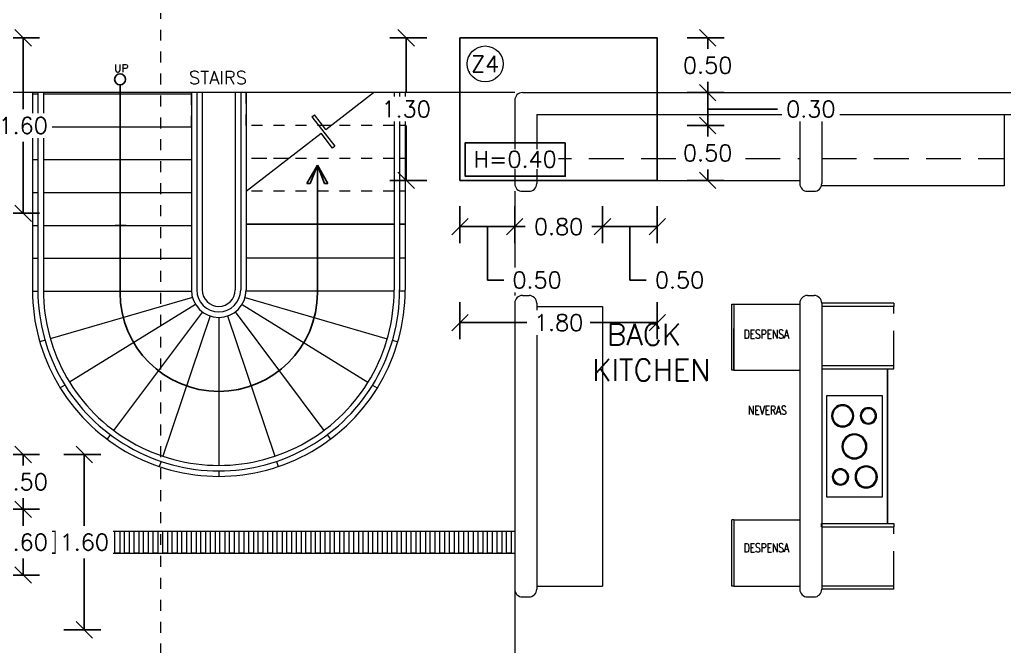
# Model space of a CAD drawing. Header units: metres. Extents: x -25 to 234, y -25 to 53.
# Drawn here: x 97.01 to 106, y 29.41 to 35.12 of the extents above; entities that cross this region are included whole.
import ezdxf

# ---------------------------------------------------------------- set-up
doc = ezdxf.new("R2010")
doc.units = ezdxf.units.M
doc.header["$LTSCALE"] = 0.1
doc.header["$MEASUREMENT"] = 0
doc.header["$PDMODE"] = 66
for name, pattern in [('CONTINU', [0]), ('CONTINUA', [0]), ('DASHDOT', [1, 0.5, -0.25, 0, -0.25]), ('DASHED', [0.75, 0.5, -0.25]), ('DASHED2', [0.375, 0.25, -0.125]), ('HIDDEN2', [4.7625, 3.175, -1.5875])]:
    doc.linetypes.add(name, pattern=pattern)
for name, color, linetype, lineweight in [('0-S-GRID-IDEN', 1, 'Continuous', 9), ('01_Mobiliario', 19, 'Continuous', 0), ('01a_Mobiliario', 250, 'Continuous', 0), ('02_mobiliario', 250, 'Continuous', 5), ('A-EQPM-OVHD', 253, 'DASHED2', 5), ('A-SECT-IDEN', 251, 'CONTINU', 9), ('A-WALL', 7, 'Continuous', 5), ('baranda vidrio', 143, 'Continuous', 0), ('MOB FIJOS', 251, 'Continuous', 0), ('muros bajitos', 252, 'Continuous', 5), ('piso', 253, 'Continuous', 0), ('puertas', 42, 'Continuous', 0)]:
    doc.layers.add(name, color=color, linetype=linetype, lineweight=lineweight)
for name, color, linetype in [('001-DIMTEXTO', 4, 'Continuous'), ('DIMENSIONES', 7, 'Continuous'), ('DIMTEXTO', 4, 'Continuous'), ('TEXTOS', 4, 'Continuous'), ('ZAPATAS', 6, 'Continuous')]:
    doc.layers.add(name, color=color, linetype=linetype)
doc.styles.add('Arch-Dim', font='romans.shx', dxfattribs={"width": 0.75})
doc.styles.add('Roman', font='romans')
doc.styles.add('SMPLEX', font='simplex.shx')
doc.styles.get("Standard").update_dxf_attribs({"font": 'arial.ttf'})
doc.dimstyles.new('DIM-75', dxfattribs={"dimscale": 0.75, "dimtxt": 0.2, "dimasz": 0.2, "dimexe": 0.2, "dimexo": 0.2, "dimgap": 0.1, "dimtad": 0, "dimtih": 1, "dimtoh": 1, "dimzin": 0, "dimdsep": 46, "dimtxsty": 'SMPLEX', "dimblk1": 'OBLIQUE', "dimblk2": 'OBLIQUE', "dimsah": 1, "dimcen": 0.2, "dimclrd": 4, "dimclre": 4, "dimclrt": 4, "dimadec": 0, "dimazin": 0, "dimtfac": 1, "dimtmove": 1, "dimatfit": 3, "dimldrblk": 'OPEN30', "dimfxl": 0.25, "dimfxlon": 1, "dimtfill": 1, "dimtolj": 1, "dimtzin": 0, "dimarcsym": 0})

# ---------------------------------------------------------------- blocks, each defined once
blk = doc.blocks.new('A$C900cbe0a')
at = {"layer": 'MOB FIJOS', "extrusion": (0, 0, -1), "elevation": -0.9042}
blk.add_lwpolyline([(-0.51, 0.92), (0, 0.92), (0, 0), (-0.51, 0)], close=True, dxfattribs=at)
at = {"layer": 'MOB FIJOS', "extrusion": (0, 0, -1)}
for centre, radius in [((-0.1475, 0.7384, -0.9042), 0.1016), ((-0.1475, 0.7384, -0.9042), 0.0916), ((-0.3825, 0.7384, -0.9042), 0.075), ((-0.3825, 0.7384, -0.9042), 0.065), ((-0.255, 0.46, -0.9042), 0.1143), ((-0.255, 0.46, -0.9042), 0.1043), ((-0.3625, 0.1816, -0.9042), 0.1016), ((-0.3625, 0.1816, -0.9042), 0.0916), ((-0.1275, 0.1816, -0.9042), 0.075), ((-0.1275, 0.1816, -0.9042), 0.065)]:
    blk.add_circle(centre, radius, dxfattribs=at)
blk = doc.blocks.new('PL MUEBLES 1N NASAS 09')
at = {"color": 4}
blk.add_line((59.23, 36.439), (59.23, 35.029), dxfattribs=at)
at = {"layer": '01_Mobiliario', "color": 4, "transparency": 33554684}
for p, q in [((59.29, 37.039), (59.29, 37.009)), ((58.63, 36.469), (59.29, 36.469)), ((58.63, 34.999), (59.29, 34.999)), ((59.29, 34.429), (59.29, 34.459))]:
    blk.add_line(p, q, dxfattribs=at)
for points in [[(59.29, 37.039), (58.63, 37.039)], [(59.29, 37.009), (58.63, 37.009)], [(58.63, 36.439), (59.29, 36.439), (59.29, 36.469)], [(58.63, 34.999), (58.63, 35.029), (59.29, 35.029), (59.29, 34.999)], [(59.29, 34.459), (58.63, 34.459)], [(59.29, 34.429), (58.63, 34.429)]]:
    blk.add_lwpolyline(points, dxfattribs=at)
at = {"layer": '01a_Mobiliario', "color": 4, "transparency": 33554684}
for p, q in [((56.03, 38.159), (58.43, 38.159)), ((60.296, 38.109), (58.63, 38.109)), ((56.03, 37.009), (56.63, 37.009)), ((56.63, 37.009), (56.63, 34.459)), ((57.81, 37.029), (58.43, 37.029)), ((57.83, 37.029), (57.83, 36.4273)), ((57.83, 35.0616), (57.83, 34.459)), ((56.03, 34.459), (56.63, 34.459)), ((57.83, 34.459), (58.43, 34.459))]:
    blk.add_line(p, q, dxfattribs=at)
at = {"layer": '02_mobiliario', "color": 4, "transparency": 33554684}
for p, q in [((57.81, 36.4273), (57.81, 37.029)), ((57.83, 36.4273), (57.83, 36.8073)), ((57.83, 36.4273), (57.81, 36.4273)), ((57.83, 36.4273), (58.43, 36.4273)), ((57.81, 34.459), (57.81, 35.0616)), ((57.83, 35.0616), (57.81, 35.0616)), ((57.83, 35.0616), (58.43, 35.0616)), ((57.83, 34.459), (57.81, 34.459))]:
    blk.add_line(p, q, dxfattribs=at)
at = {"layer": 'A-EQPM-OVHD', "color": 4, "linetype": 'HIDDEN2'}
for p, q in [((56.0305, 38.359), (58.4305, 38.359)), ((58.6305, 38.359), (60.296, 38.359)), ((59.29, 36.469), (59.29, 37.009)), ((59.29, 34.459), (59.29, 34.999))]:
    blk.add_line(p, q, dxfattribs=at)
at = {"layer": 'A-WALL', "color": 4}
for p, q in [((55.9005, 38.959), (62.3105, 38.959)), ((55.8305, 38.889), (55.8305, 38.129)), ((56.0305, 38.759), (56.0305, 38.129)), ((56.0305, 38.759), (58.4305, 38.759)), ((58.4305, 38.759), (58.4305, 38.129)), ((58.6305, 38.759), (58.6305, 38.129)), ((58.6305, 38.759), (62.3805, 38.759)), ((55.9005, 38.059), (55.9605, 38.059)), ((58.5005, 38.059), (58.5605, 38.059)), ((55.9005, 37.109), (55.9605, 37.109)), ((58.5005, 37.109), (58.5605, 37.109)), ((55.8305, 37.039), (55.8305, 34.759)), ((56.0305, 37.039), (56.0305, 34.429)), ((58.4305, 37.039), (58.4305, 34.429)), ((58.6305, 37.039), (58.6305, 34.429)), ((55.8305, 34.759), (55.8305, 34.429)), ((55.9005, 34.359), (55.9605, 34.359)), ((58.5005, 34.359), (58.5605, 34.359))]:
    blk.add_line(p, q, dxfattribs=at)
for centre, start, end in [((55.9005, 38.889), 90, 180), ((55.9005, 38.129), 180, 270), ((55.9605, 38.129), 270, 0), ((58.5005, 38.129), 180, 270), ((58.5605, 38.129), 270, 0), ((55.9005, 37.039), 90, 180), ((55.9605, 37.039), 0, 90), ((58.5005, 37.039), 90, 180), ((58.5605, 37.039), 0, 90), ((55.9005, 34.429), 180, 270), ((55.9605, 34.429), 270, 0), ((58.5005, 34.429), 180, 270), ((58.5605, 34.429), 270, 0)]:
    blk.add_arc(centre, 0.07, start, end, dxfattribs=at)
at = {"layer": 'baranda vidrio', "color": 4}
for p, q in [((51.4805, 38.959), (51.4805, 37.159)), ((51.5305, 38.959), (51.5305, 37.159)), ((52.8805, 38.959), (52.8805, 37.159)), ((52.9305, 38.959), (52.9305, 37.159)), ((53.3305, 38.959), (53.3305, 37.159)), ((53.3805, 38.959), (53.3805, 37.159)), ((54.7305, 38.959), (54.7305, 37.159)), ((54.7805, 38.959), (54.7805, 37.159))]:
    blk.add_line(p, q, dxfattribs=at)
for radius, end in [(1.65, 0.00098), (1.6, 0.00098), (0.25, 0), (0.2, 0)]:
    blk.add_arc((53.1305, 37.159), radius, 180, end, dxfattribs=at)
at = {"layer": 'MOB FIJOS', "color": 4, "ltscale": 0.01}
blk.add_line((60.296, 38.759), (60.296, 38.109), dxfattribs=at)
at = {"layer": 'muros bajitos', "color": 4}
blk.add_line((52.2855, 37.7485), (52.1855, 37.7485), dxfattribs=at)
at = {"layer": 'piso', "color": 4}
for p, q in [((51.4305, 38.959), (51.4305, 37.159)), ((51.4305, 38.9485), (51.4805, 38.9485)), ((51.5305, 38.9485), (52.4929, 38.9485)), ((52.4929, 38.9485), (52.8805, 38.9485)), ((52.9805, 38.959), (52.9805, 37.159)), ((53.2805, 38.959), (53.2805, 37.159)), ((54.1084, 38.6224), (54.5432, 38.959)), ((54.8305, 38.959), (54.8305, 37.159)), ((53.9807, 38.7397), (54.0038, 38.7575)), ((53.9807, 38.7397), (54.1899, 38.4695)), ((54.1084, 38.6224), (54.0038, 38.7575)), ((51.4305, 38.6485), (51.4805, 38.6485)), ((51.5305, 38.6485), (52.8805, 38.6485)), ((54.0801, 38.659), (54.0432, 38.659)), ((53.3805, 38.059), (54.0644, 38.5884)), ((54.169, 38.4533), (54.0644, 38.5884)), ((54.1899, 38.4695), (54.169, 38.4533)), ((51.4305, 38.3485), (51.4805, 38.3485)), ((51.5305, 38.3485), (52.8805, 38.3485)), ((51.4305, 38.0485), (51.4805, 38.0485)), ((51.5305, 38.0485), (52.8805, 38.0485)), ((51.4305, 37.7485), (51.4805, 37.7485)), ((51.4305, 37.7485), (51.4805, 37.7485)), ((51.5305, 37.7485), (52.8805, 37.7485)), ((51.5305, 37.7485), (52.8805, 37.7485)), ((54.7305, 37.759), (53.3805, 37.759)), ((53.3805, 37.759), (54.7305, 37.759)), ((54.8305, 37.759), (54.7805, 37.759)), ((54.7805, 37.759), (54.8305, 37.759)), ((51.4305, 37.4485), (51.4805, 37.4485)), ((51.5305, 37.4485), (52.8805, 37.4485)), ((54.7305, 37.4485), (53.3805, 37.4485)), ((54.8305, 37.4485), (54.7805, 37.4485)), ((51.4305, 37.1485), (51.4805, 37.1485)), ((51.5305, 37.1485), (52.8805, 37.1485)), ((54.7304, 37.1485), (53.3805, 37.1485)), ((54.8305, 37.1485), (54.7804, 37.1485)), ((52.8903, 37.0896), (51.5934, 36.7148)), ((52.9178, 37.0276), (51.7693, 36.318)), ((53.3432, 37.0276), (54.4917, 36.318)), ((53.3706, 37.0896), (54.6676, 36.7148)), ((52.9806, 36.9589), (52.1712, 35.8784)), ((53.0507, 36.9221), (52.6198, 35.6427)), ((53.0507, 36.9221), (52.6198, 35.6427)), ((53.2103, 36.9221), (53.6412, 35.6427)), ((53.2103, 36.9221), (53.6412, 35.6427)), ((53.2804, 36.9589), (54.0897, 35.8784)), ((53.1305, 36.909), (53.1305, 35.559)), ((53.1305, 36.909), (53.1305, 35.559)), ((51.5453, 36.7009), (51.4973, 36.687)), ((54.7156, 36.7009), (54.7636, 36.687)), ((51.7268, 36.2918), (51.6842, 36.2655)), ((54.5342, 36.2918), (54.5767, 36.2655)), ((52.1412, 35.8384), (52.1113, 35.7984)), ((54.1197, 35.8384), (54.1497, 35.7984)), ((52.6038, 35.5953), (52.5878, 35.5479)), ((52.6038, 35.5953), (52.5878, 35.5479)), ((53.6572, 35.5953), (53.6731, 35.5479)), ((53.6572, 35.5953), (53.6731, 35.5479)), ((53.1305, 35.509), (53.1305, 35.459)), ((53.1305, 35.509), (53.1305, 35.459)), ((50.4305, 34.959), (55.8305, 34.959)), ((50.4305, 34.759), (55.8305, 34.759)), ((55.8305, 34.429), (55.8305, 33.289))]:
    blk.add_line(p, q, dxfattribs=at)
at = {"layer": 'piso', "color": 4, "linetype": 'DASHED', "ltscale": 0.1}
for p, q in [((52.8805, 38.6485), (52.8805, 38.959)), ((53.3805, 38.659), (53.3805, 38.959)), ((54.8305, 38.959), (53.3805, 38.959)), ((54.7305, 38.659), (53.3805, 38.659)), ((54.1556, 38.659), (54.0801, 38.659)), ((54.8305, 38.659), (54.7805, 38.659)), ((54.7305, 38.359), (53.3805, 38.359)), ((53.768, 38.359), (53.3805, 38.359)), ((54.8305, 38.359), (54.7805, 38.359)), ((54.7305, 38.059), (53.3805, 38.059)), ((54.8305, 38.059), (54.7805, 38.059))]:
    blk.add_line(p, q, dxfattribs=at)
at = {"layer": 'piso', "color": 4}
for radius, end in [(1.7, 0.00098), (0.15, 0)]:
    blk.add_arc((53.1305, 37.159), radius, 180, end, dxfattribs=at)
at = {"layer": 'puertas', "color": 4}
for points in [[(51.3336, 34.959), (51.3768, 34.959), (51.3768, 34.759), (51.3336, 34.759)], [(51.4201, 34.959), (51.4634, 34.959), (51.4634, 34.759), (51.4201, 34.759)], [(51.5076, 34.959), (51.5509, 34.959), (51.5509, 34.759), (51.5076, 34.759)], [(51.5941, 34.959), (51.6374, 34.959), (51.6374, 34.759), (51.5941, 34.759)], [(51.6817, 34.959), (51.7249, 34.959), (51.7249, 34.759), (51.6817, 34.759)], [(51.7682, 34.959), (51.8115, 34.959), (51.8115, 34.759), (51.7682, 34.759)], [(51.8557, 34.959), (51.899, 34.959), (51.899, 34.759), (51.8557, 34.759)], [(51.9216, 34.959), (51.9649, 34.959), (51.9649, 34.759), (51.9216, 34.759)], [(52.0092, 34.959), (52.0524, 34.959), (52.0524, 34.759), (52.0092, 34.759)], [(52.0957, 34.959), (52.139, 34.959), (52.139, 34.759), (52.0957, 34.759)], [(52.1832, 34.959), (52.2265, 34.959), (52.2265, 34.759), (52.1832, 34.759)], [(52.2698, 34.959), (52.313, 34.959), (52.313, 34.759), (52.2698, 34.759)], [(52.3573, 34.959), (52.4005, 34.959), (52.4005, 34.759), (52.3573, 34.759)], [(52.4438, 34.959), (52.4871, 34.959), (52.4871, 34.759), (52.4438, 34.759)], [(52.5313, 34.959), (52.5746, 34.959), (52.5746, 34.759), (52.5313, 34.759)], [(52.6189, 34.959), (52.6621, 34.959), (52.6621, 34.759), (52.6189, 34.759)], [(52.7064, 34.959), (52.7497, 34.959), (52.7497, 34.759), (52.7064, 34.759)], [(52.7929, 34.959), (52.8362, 34.959), (52.8362, 34.759), (52.7929, 34.759)], [(52.8805, 34.959), (52.9237, 34.959), (52.9237, 34.759), (52.8805, 34.759)], [(52.967, 34.959), (53.0103, 34.959), (53.0103, 34.759), (52.967, 34.759)], [(53.0545, 34.959), (53.0978, 34.959), (53.0978, 34.759), (53.0545, 34.759)], [(53.1411, 34.959), (53.1843, 34.959), (53.1843, 34.759), (53.1411, 34.759)], [(53.2286, 34.959), (53.2718, 34.959), (53.2718, 34.759), (53.2286, 34.759)], [(53.3161, 34.959), (53.3594, 34.959), (53.3594, 34.759), (53.3161, 34.759)], [(53.4036, 34.959), (53.4469, 34.959), (53.4469, 34.759), (53.4036, 34.759)], [(53.4902, 34.959), (53.5334, 34.959), (53.5334, 34.759), (53.4902, 34.759)], [(53.5777, 34.959), (53.621, 34.959), (53.621, 34.759), (53.5777, 34.759)], [(53.6642, 34.959), (53.7075, 34.959), (53.7075, 34.759), (53.6642, 34.759)], [(53.7518, 34.959), (53.795, 34.959), (53.795, 34.759), (53.7518, 34.759)], [(53.8383, 34.959), (53.8816, 34.959), (53.8816, 34.759), (53.8383, 34.759)], [(53.9258, 34.959), (53.9691, 34.959), (53.9691, 34.759), (53.9258, 34.759)], [(54.0134, 34.959), (54.0566, 34.959), (54.0566, 34.759), (54.0134, 34.759)], [(54.1009, 34.959), (54.1441, 34.959), (54.1441, 34.759), (54.1009, 34.759)], [(54.1874, 34.959), (54.2307, 34.959), (54.2307, 34.759), (54.1874, 34.759)], [(54.2749, 34.959), (54.3182, 34.959), (54.3182, 34.759), (54.2749, 34.759)], [(54.3615, 34.959), (54.4047, 34.959), (54.4047, 34.759), (54.3615, 34.759)], [(54.449, 34.959), (54.4923, 34.959), (54.4923, 34.759), (54.449, 34.759)], [(54.5355, 34.959), (54.5788, 34.959), (54.5788, 34.759), (54.5355, 34.759)], [(54.6231, 34.959), (54.6663, 34.959), (54.6663, 34.759), (54.6231, 34.759)], [(54.7106, 34.959), (54.7539, 34.959), (54.7539, 34.759), (54.7106, 34.759)], [(54.7981, 34.959), (54.8414, 34.959), (54.8414, 34.759), (54.7981, 34.759)], [(54.8847, 34.959), (54.9279, 34.959), (54.9279, 34.759), (54.8847, 34.759)], [(54.9722, 34.959), (55.0154, 34.959), (55.0154, 34.759), (54.9722, 34.759)], [(55.0587, 34.959), (55.102, 34.959), (55.102, 34.759), (55.0587, 34.759)], [(55.1462, 34.959), (55.1895, 34.959), (55.1895, 34.759), (55.1462, 34.759)], [(55.2338, 34.959), (55.277, 34.959), (55.277, 34.759), (55.2338, 34.759)], [(55.3203, 34.959), (55.3636, 34.959), (55.3636, 34.759), (55.3203, 34.759)], [(55.4078, 34.959), (55.4511, 34.959), (55.4511, 34.759), (55.4078, 34.759)], [(55.4954, 34.959), (55.5386, 34.959), (55.5386, 34.759), (55.4954, 34.759)], [(55.5819, 34.959), (55.6252, 34.959), (55.6252, 34.759), (55.5819, 34.759)], [(55.6694, 34.959), (55.7127, 34.959), (55.7127, 34.759), (55.6694, 34.759)], [(55.756, 34.959), (55.7992, 34.959), (55.7992, 34.759), (55.756, 34.759)]]:
    blk.add_lwpolyline(points, close=True, dxfattribs=at)
at = {"layer": 'TEXTOS', "color": 4}
for p, q in [((52.2305, 39.0303), (52.2305, 37.134)), ((53.9347, 38.1317), (54.0305, 38.2975)), ((53.9657, 38.1317), (54.0305, 38.2975)), ((54.0305, 37.134), (54.0305, 38.2975)), ((54.0305, 38.2975), (54.1262, 38.1317)), ((54.0952, 38.1317), (54.0305, 38.2975)), ((53.9657, 38.1317), (53.9347, 38.1317)), ((54.1262, 38.1317), (54.0952, 38.1317)), ((53.1305, 36.234), (53.1305, 36.234))]:
    blk.add_line(p, q, dxfattribs=at)
blk.add_circle((52.2305, 39.0803), 0.05, dxfattribs=at)
for start, end in [(180, 270), (270, 0)]:
    blk.add_arc((53.1305, 37.134), 0.9, start, end, dxfattribs=at)
at = {"layer": 'MOB FIJOS', "color": 4}
blk.add_blockref('A$C900cbe0a', (58.6741, 35.2722, -0.9042), dxfattribs=at)
at = {"layer": 'TEXTOS', "color": 4}
for s, width, gutter_width, insert, char_height, attachment_point, style in [('UP', 109.130705, 50, (52.1768, 39.2166), 0.07, 1, 'Roman'), ('DESPENSA', 1.167714, 1, (57.9204, 36.7164), 0.08, 7, 'Arch-Dim'), ('DESPENSA', 1.167714, 1, (57.9204, 34.7682), 0.08, 7, 'Arch-Dim')]:
    blk.add_mtext_dynamic_manual_height_columns(s, width=width, gutter_width=gutter_width, heights=[0], dxfattribs=dict(at, insert=insert, char_height=char_height, attachment_point=attachment_point, style=style))
at = {"layer": 'TEXTOS', "color": 4, "width": 3.404877, "attachment_point": 7}
for s, insert, char_height in [('\\pi1.4253;{\\Fromans|c0;\\H0.8x;STAIRS}', (51.4326, 39.0356), 0.15), ('{\\Fromans|c0; BACK\\PKITCHEN}', (56.5376, 36.3317, -0.2245), 0.195)]:
    blk.add_mtext(s, dxfattribs=dict(at, insert=insert, char_height=char_height))
at = {"layer": 'TEXTOS', "color": 4, "insert": (57.9593, 36.1019), "char_height": 0.08, "width": 26.65337, "attachment_point": 1, "style": 'Arch-Dim'}
blk.add_mtext('\\pt0.47299,2.32;NEVERAS', dxfattribs=at)
blk = doc.blocks.new('_Oblique')
at = {"color": 0, "linetype": 'ByBlock', "lineweight": -2}
blk.add_line((-0.5, -0.5), (0.5, 0.5), dxfattribs=at)
blk = doc.blocks.new('*D849')
at = {"layer": 'Defpoints', "color": 0, "linetype": 'CONTINUA', "transparency": 16777216}
for p in [(104.0491, -19.295), (105.0224, -19.295), (104.0491, -20.895)]:
    blk.add_point(p, dxfattribs=at)
at = {"layer": 'DIMENSIONES', "color": 4, "linetype": 'CONTINUA', "lineweight": -2, "transparency": 16777216}
for p, q in [((104.8349, -19.295), (105.1724, -19.295)), ((105.0224, -19.295), (105.0224, -19.945)), ((105.0224, -20.895), (105.0224, -20.245)), ((104.8349, -20.895), (105.1724, -20.895))]:
    blk.add_line(p, q, dxfattribs=at)
at = {"layer": 'DIMENSIONES', "color": 4, "linetype": 'CONTINUA', "lineweight": -2, "transparency": 16777216, "xscale": 0.15, "yscale": 0.15, "zscale": 0.15}
for p, rotation in [((105.0224, -19.295), 90), ((105.0224, -20.895), 270)]:
    blk.add_blockref('_Oblique', p, dxfattribs=dict(at, rotation=rotation))
at = {"layer": 'DIMENSIONES', "color": 4, "linetype": 'CONTINUA', "transparency": 16777216, "insert": (105.0224, -20.095), "char_height": 0.15, "attachment_point": 5, "style": 'SMPLEX', "bg_fill": 3, "box_fill_scale": 1.25, "bg_fill_color": 256, "bg_fill_true_color": 13158600, "bg_fill_transparency": 0}
blk.add_mtext('\\A1;1.60', dxfattribs=at)
blk = doc.blocks.new('_Open30')
at = {"layer": 'DIMTEXTO', "color": 0, "lineweight": -2}
for p, q in [((-1, 0.268), (0, 0)), ((0, 0), (-1, -0.268)), ((0, 0), (-1, 0))]:
    blk.add_line(p, q, dxfattribs=at)
blk = doc.blocks.new('*D880')
at = {"layer": 'Defpoints', "color": 0, "linetype": 'CONTINUA', "transparency": 16777216}
for p in [(108.9491, -16.295), (109.7491, -16.295), (109.7491, -17.2171)]:
    blk.add_point(p, dxfattribs=at)
at = {"layer": 'DIMENSIONES', "color": 4, "linetype": 'CONTINUA', "lineweight": -2, "transparency": 16777216}
for p, q in [((108.9491, -17.0296), (108.9491, -17.3671)), ((109.7491, -17.0296), (109.7491, -17.3671)), ((108.9491, -17.2171), (109.0455, -17.2171)), ((109.7491, -17.2171), (109.6527, -17.2171))]:
    blk.add_line(p, q, dxfattribs=at)
at = {"layer": 'DIMENSIONES', "color": 4, "linetype": 'CONTINUA', "lineweight": -2, "transparency": 16777216, "xscale": 0.15, "yscale": 0.15, "zscale": 0.15, "rotation": 180}
blk.add_blockref('_Oblique', (108.9491, -17.2171), dxfattribs=at)
at = {"layer": 'DIMENSIONES', "color": 4, "linetype": 'CONTINUA', "lineweight": -2, "transparency": 16777216, "xscale": 0.15, "yscale": 0.15, "zscale": 0.15}
blk.add_blockref('_Oblique', (109.7491, -17.2171), dxfattribs=at)
at = {"layer": 'DIMENSIONES', "color": 4, "linetype": 'CONTINUA', "transparency": 16777216, "insert": (109.3491, -17.2171), "char_height": 0.15, "attachment_point": 5, "style": 'SMPLEX', "bg_fill": 3, "box_fill_scale": 1.25, "bg_fill_color": 256, "bg_fill_true_color": 13158600, "bg_fill_transparency": 0}
blk.add_mtext('\\A1;0.80', dxfattribs=at)
blk = doc.blocks.new('*D881')
at = {"layer": 'Defpoints', "color": 0, "linetype": 'CONTINUA', "transparency": 16777216}
for p in [(109.7491, -15.995), (110.709, -15.995), (110.2505, -16.295)]:
    blk.add_point(p, dxfattribs=at)
at = {"layer": 'DIMENSIONES', "color": 4, "linetype": 'CONTINUA', "lineweight": -2, "transparency": 16777216}
for p, q in [((110.5215, -15.995), (110.859, -15.995)), ((110.709, -16.295), (110.709, -15.995)), ((110.709, -16.145), (111.1965, -16.145)), ((111.1965, -16.145), (111.3465, -16.145)), ((110.5215, -16.295), (110.859, -16.295))]:
    blk.add_line(p, q, dxfattribs=at)
at = {"layer": 'DIMENSIONES', "color": 4, "linetype": 'CONTINUA', "lineweight": -2, "transparency": 16777216, "xscale": 0.15, "yscale": 0.15, "zscale": 0.15}
for p, rotation in [((110.709, -15.995), 90), ((110.709, -16.295), 270)]:
    blk.add_blockref('_Oblique', p, dxfattribs=dict(at, rotation=rotation))
at = {"layer": 'DIMENSIONES', "color": 4, "linetype": 'CONTINUA', "transparency": 16777216, "insert": (111.6501, -16.145), "char_height": 0.15, "attachment_point": 5, "style": 'SMPLEX', "bg_fill": 3, "box_fill_scale": 1.25, "bg_fill_color": 256, "bg_fill_true_color": 13158600, "bg_fill_transparency": 0}
blk.add_mtext('\\A1;0.30', dxfattribs=at)
blk = doc.blocks.new('*D882')
at = {"layer": 'Defpoints', "color": 0, "linetype": 'CONTINUA', "transparency": 16777216}
for p in [(108.4491, -17.1507), (110.2491, -17.1507), (110.2491, -18.0923)]:
    blk.add_point(p, dxfattribs=at)
at = {"layer": 'DIMENSIONES', "color": 4, "linetype": 'CONTINUA', "lineweight": -2, "transparency": 16777216}
for p, q in [((108.4491, -17.9048), (108.4491, -18.2423)), ((110.2491, -17.9048), (110.2491, -18.2423)), ((108.4491, -18.0923), (109.0598, -18.0923)), ((110.2491, -18.0923), (109.6384, -18.0923))]:
    blk.add_line(p, q, dxfattribs=at)
at = {"layer": 'DIMENSIONES', "color": 4, "linetype": 'CONTINUA', "lineweight": -2, "transparency": 16777216, "xscale": 0.15, "yscale": 0.15, "zscale": 0.15, "rotation": 180}
blk.add_blockref('_Oblique', (108.4491, -18.0923), dxfattribs=at)
at = {"layer": 'DIMENSIONES', "color": 4, "linetype": 'CONTINUA', "lineweight": -2, "transparency": 16777216, "xscale": 0.15, "yscale": 0.15, "zscale": 0.15}
blk.add_blockref('_Oblique', (110.2491, -18.0923), dxfattribs=at)
at = {"layer": 'DIMENSIONES', "color": 4, "linetype": 'CONTINUA', "transparency": 16777216, "insert": (109.3491, -18.0923), "char_height": 0.15, "attachment_point": 5, "style": 'SMPLEX', "bg_fill": 3, "box_fill_scale": 1.25, "bg_fill_color": 256, "bg_fill_true_color": 13158600, "bg_fill_transparency": 0}
blk.add_mtext('\\A1;1.80', dxfattribs=at)
blk = doc.blocks.new('*D885')
at = {"layer": 'Defpoints', "color": 0, "linetype": 'CONTINUA', "transparency": 16777216}
for p in [(107.9581, -15.495), (108.4491, -15.495), (108.4491, -16.795)]:
    blk.add_point(p, dxfattribs=at)
at = {"layer": 'DIMENSIONES', "color": 4, "linetype": 'CONTINUA', "lineweight": -2, "transparency": 16777216}
for p, q in [((108.1456, -15.495), (107.8081, -15.495)), ((107.9581, -15.495), (107.9581, -15.995)), ((107.9581, -16.795), (107.9581, -16.295)), ((108.1456, -16.795), (107.8081, -16.795))]:
    blk.add_line(p, q, dxfattribs=at)
at = {"layer": 'DIMENSIONES', "color": 4, "linetype": 'CONTINUA', "lineweight": -2, "transparency": 16777216, "xscale": 0.15, "yscale": 0.15, "zscale": 0.15}
for p, rotation in [((107.9581, -15.495), 90), ((107.9581, -16.795), 270)]:
    blk.add_blockref('_Oblique', p, dxfattribs=dict(at, rotation=rotation))
at = {"layer": 'DIMENSIONES', "color": 4, "linetype": 'CONTINUA', "transparency": 16777216, "insert": (107.9581, -16.145), "char_height": 0.15, "attachment_point": 5, "style": 'SMPLEX', "bg_fill": 3, "box_fill_scale": 1.25, "bg_fill_color": 256, "bg_fill_true_color": 13158600, "bg_fill_transparency": 0}
blk.add_mtext('\\A1;1.30', dxfattribs=at)
blk = doc.blocks.new('*D883')
at = {"layer": 'Defpoints', "color": 0, "linetype": 'CONTINUA', "transparency": 16777216}
for p in [(110.2505, -16.295), (110.2505, -16.795), (110.709, -16.795)]:
    blk.add_point(p, dxfattribs=at)
at = {"layer": 'DIMENSIONES', "color": 4, "linetype": 'CONTINUA', "lineweight": -2, "transparency": 16777216}
for p, q in [((110.5215, -16.295), (110.859, -16.295)), ((110.709, -16.295), (110.709, -16.395)), ((110.709, -16.795), (110.709, -16.695)), ((110.5215, -16.795), (110.859, -16.795))]:
    blk.add_line(p, q, dxfattribs=at)
at = {"layer": 'DIMENSIONES', "color": 4, "linetype": 'CONTINUA', "lineweight": -2, "transparency": 16777216, "xscale": 0.15, "yscale": 0.15, "zscale": 0.15}
for p, rotation in [((110.709, -16.295), 90), ((110.709, -16.795), 270)]:
    blk.add_blockref('_Oblique', p, dxfattribs=dict(at, rotation=rotation))
at = {"layer": 'DIMENSIONES', "color": 4, "linetype": 'CONTINUA', "transparency": 16777216, "insert": (110.709, -16.545), "char_height": 0.15, "attachment_point": 5, "style": 'SMPLEX', "bg_fill": 3, "box_fill_scale": 1.25, "bg_fill_color": 256, "bg_fill_true_color": 13158600, "bg_fill_transparency": 0}
blk.add_mtext('\\A1;0.50', dxfattribs=at)
blk = doc.blocks.new('*D886')
at = {"layer": 'Defpoints', "color": 0, "linetype": 'CONTINUA', "transparency": 16777216}
for p in [(109.7491, -15.495), (110.709, -15.495), (109.7491, -15.995)]:
    blk.add_point(p, dxfattribs=at)
at = {"layer": 'DIMENSIONES', "color": 4, "linetype": 'CONTINUA', "lineweight": -2, "transparency": 16777216}
for p, q in [((110.5215, -15.495), (110.859, -15.495)), ((110.709, -15.495), (110.709, -15.595)), ((110.709, -15.995), (110.709, -15.895)), ((110.5215, -15.995), (110.859, -15.995))]:
    blk.add_line(p, q, dxfattribs=at)
at = {"layer": 'DIMENSIONES', "color": 4, "linetype": 'CONTINUA', "lineweight": -2, "transparency": 16777216, "xscale": 0.15, "yscale": 0.15, "zscale": 0.15}
for p, rotation in [((110.709, -15.495), 90), ((110.709, -15.995), 270)]:
    blk.add_blockref('_Oblique', p, dxfattribs=dict(at, rotation=rotation))
at = {"layer": 'DIMENSIONES', "color": 4, "linetype": 'CONTINUA', "transparency": 16777216, "insert": (110.709, -15.745), "char_height": 0.15, "attachment_point": 5, "style": 'SMPLEX', "bg_fill": 3, "box_fill_scale": 1.25, "bg_fill_color": 256, "bg_fill_true_color": 13158600, "bg_fill_transparency": 0}
blk.add_mtext('\\A1;0.50', dxfattribs=at)
blk = doc.blocks.new('*D887')
at = {"layer": 'Defpoints', "color": 0, "linetype": 'CONTINUA', "transparency": 16777216}
for p in [(109.7491, -16.295), (110.2491, -16.295), (110.2491, -17.2171)]:
    blk.add_point(p, dxfattribs=at)
at = {"layer": 'DIMENSIONES', "color": 4, "linetype": 'CONTINUA', "lineweight": -2, "transparency": 16777216}
for p, q in [((109.7491, -17.0296), (109.7491, -17.3671)), ((110.2491, -17.0296), (110.2491, -17.3671)), ((109.7491, -17.2171), (110.2491, -17.2171)), ((109.9991, -17.2171), (109.9991, -17.7046)), ((109.9991, -17.7046), (110.1491, -17.7046))]:
    blk.add_line(p, q, dxfattribs=at)
at = {"layer": 'DIMENSIONES', "color": 4, "linetype": 'CONTINUA', "lineweight": -2, "transparency": 16777216, "xscale": 0.15, "yscale": 0.15, "zscale": 0.15, "rotation": 180}
blk.add_blockref('_Oblique', (109.7491, -17.2171), dxfattribs=at)
at = {"layer": 'DIMENSIONES', "color": 4, "linetype": 'CONTINUA', "lineweight": -2, "transparency": 16777216, "xscale": 0.15, "yscale": 0.15, "zscale": 0.15}
blk.add_blockref('_Oblique', (110.2491, -17.2171), dxfattribs=at)
at = {"layer": 'DIMENSIONES', "color": 4, "linetype": 'CONTINUA', "transparency": 16777216, "insert": (110.4527, -17.7046), "char_height": 0.15, "attachment_point": 5, "style": 'SMPLEX', "bg_fill": 3, "box_fill_scale": 1.25, "bg_fill_color": 256, "bg_fill_true_color": 13158600, "bg_fill_transparency": 0}
blk.add_mtext('\\A1;0.50', dxfattribs=at)
blk = doc.blocks.new('*D884')
at = {"layer": 'Defpoints', "color": 0, "linetype": 'CONTINUA', "transparency": 16777216}
for p in [(108.4491, -16.295), (108.9491, -16.295), (108.4491, -17.2171)]:
    blk.add_point(p, dxfattribs=at)
at = {"layer": 'DIMENSIONES', "color": 4, "linetype": 'CONTINUA', "lineweight": -2, "transparency": 16777216}
for p, q in [((108.4491, -17.0296), (108.4491, -17.3671)), ((108.9491, -17.0296), (108.9491, -17.3671)), ((108.9491, -17.2171), (108.4491, -17.2171)), ((108.6991, -17.2171), (108.6991, -17.7046)), ((108.6991, -17.7046), (108.8491, -17.7046))]:
    blk.add_line(p, q, dxfattribs=at)
at = {"layer": 'DIMENSIONES', "color": 4, "linetype": 'CONTINUA', "lineweight": -2, "transparency": 16777216, "xscale": 0.15, "yscale": 0.15, "zscale": 0.15, "rotation": 180}
blk.add_blockref('_Oblique', (108.4491, -17.2171), dxfattribs=at)
at = {"layer": 'DIMENSIONES', "color": 4, "linetype": 'CONTINUA', "lineweight": -2, "transparency": 16777216, "xscale": 0.15, "yscale": 0.15, "zscale": 0.15}
blk.add_blockref('_Oblique', (108.9491, -17.2171), dxfattribs=at)
at = {"layer": 'DIMENSIONES', "color": 4, "linetype": 'CONTINUA', "transparency": 16777216, "insert": (109.1527, -17.7046), "char_height": 0.15, "attachment_point": 5, "style": 'SMPLEX', "bg_fill": 3, "box_fill_scale": 1.25, "bg_fill_color": 256, "bg_fill_true_color": 13158600, "bg_fill_transparency": 0}
blk.add_mtext('\\A1;0.50', dxfattribs=at)
blk = doc.blocks.new('*D961')
at = {"layer": 'Defpoints', "color": 0, "linetype": 'CONTINUA', "transparency": 16777216}
for p in [(104.0491, -15.495), (104.4647, -15.495), (104.0491, -17.095)]:
    blk.add_point(p, dxfattribs=at)
at = {"layer": 'DIMENSIONES', "color": 4, "linetype": 'CONTINUA', "lineweight": -2, "transparency": 16777216}
for p, q in [((104.2772, -15.495), (104.6147, -15.495)), ((104.4647, -15.495), (104.4647, -16.145)), ((104.4647, -17.095), (104.4647, -16.445)), ((104.2772, -17.095), (104.6147, -17.095))]:
    blk.add_line(p, q, dxfattribs=at)
at = {"layer": 'DIMENSIONES', "color": 4, "linetype": 'CONTINUA', "lineweight": -2, "transparency": 16777216, "xscale": 0.15, "yscale": 0.15, "zscale": 0.15}
for p, rotation in [((104.4647, -15.495), 90), ((104.4647, -17.095), 270)]:
    blk.add_blockref('_Oblique', p, dxfattribs=dict(at, rotation=rotation))
at = {"layer": 'DIMENSIONES', "color": 4, "linetype": 'CONTINUA', "transparency": 16777216, "insert": (104.4647, -16.295), "char_height": 0.15, "attachment_point": 5, "style": 'SMPLEX', "bg_fill": 3, "box_fill_scale": 1.25, "bg_fill_color": 256, "bg_fill_true_color": 13158600, "bg_fill_transparency": 0}
blk.add_mtext('\\A1;1.60', dxfattribs=at)
blk = doc.blocks.new('*D984')
at = {"layer": 'Defpoints', "color": 0, "linetype": 'CONTINUA', "transparency": 16777216}
for p in [(103.5491, -19.795), (104.4647, -19.795), (103.5491, -20.395)]:
    blk.add_point(p, dxfattribs=at)
at = {"layer": 'DIMENSIONES', "color": 4, "linetype": 'CONTINUA', "lineweight": -2, "transparency": 16777216}
for p, q in [((104.2772, -19.795), (104.6147, -19.795)), ((104.4647, -19.795), (104.4647, -19.945)), ((104.4647, -20.395), (104.4647, -20.245)), ((104.2772, -20.395), (104.6147, -20.395))]:
    blk.add_line(p, q, dxfattribs=at)
at = {"layer": 'DIMENSIONES', "color": 4, "linetype": 'CONTINUA', "lineweight": -2, "transparency": 16777216, "xscale": 0.15, "yscale": 0.15, "zscale": 0.15}
for p, rotation in [((104.4647, -19.795), 90), ((104.4647, -20.395), 270)]:
    blk.add_blockref('_Oblique', p, dxfattribs=dict(at, rotation=rotation))
at = {"layer": 'DIMENSIONES', "color": 4, "linetype": 'CONTINUA', "transparency": 16777216, "insert": (104.4647, -20.095), "char_height": 0.15, "attachment_point": 5, "style": 'SMPLEX', "bg_fill": 3, "box_fill_scale": 1.25, "bg_fill_color": 256, "bg_fill_true_color": 13158600, "bg_fill_transparency": 0}
blk.add_mtext('\\A1;0.60', dxfattribs=at)
blk = doc.blocks.new('*D985')
at = {"layer": 'Defpoints', "color": 0, "linetype": 'CONTINUA', "transparency": 16777216}
for p in [(103.5491, -19.295), (104.4647, -19.295), (103.5491, -19.795)]:
    blk.add_point(p, dxfattribs=at)
at = {"layer": 'DIMENSIONES', "color": 4, "linetype": 'CONTINUA', "lineweight": -2, "transparency": 16777216}
for p, q in [((104.2772, -19.295), (104.6147, -19.295)), ((104.4647, -19.295), (104.4647, -19.395)), ((104.4647, -19.795), (104.4647, -19.695)), ((104.2772, -19.795), (104.6147, -19.795))]:
    blk.add_line(p, q, dxfattribs=at)
at = {"layer": 'DIMENSIONES', "color": 4, "linetype": 'CONTINUA', "lineweight": -2, "transparency": 16777216, "xscale": 0.15, "yscale": 0.15, "zscale": 0.15}
for p, rotation in [((104.4647, -19.295), 90), ((104.4647, -19.795), 270)]:
    blk.add_blockref('_Oblique', p, dxfattribs=dict(at, rotation=rotation))
at = {"layer": 'DIMENSIONES', "color": 4, "linetype": 'CONTINUA', "transparency": 16777216, "insert": (104.4647, -19.545), "char_height": 0.15, "attachment_point": 5, "style": 'SMPLEX', "bg_fill": 3, "box_fill_scale": 1.25, "bg_fill_color": 256, "bg_fill_true_color": 13158600, "bg_fill_transparency": 0}
blk.add_mtext('\\A1;0.50', dxfattribs=at)
blk = doc.blocks.new('A$C49d8b0bc')
at = {"layer": 'DIMENSIONES', "linetype": 'CONTINUA'}
for base, p1, p2, picture, middle in [((14.9997, 8.4474), (14.584, 6.8474), (14.584, 8.4474), '*D961', (14.9997, 7.6474)), ((15.5573, 4.6474), (14.584, 3.0474), (14.584, 4.6474), '*D849', (15.5573, 3.8474))]:
    dim = blk.add_linear_dim(base=base, p1=p1, p2=p2, angle=90, dimstyle='DIM-75', dxfattribs=at)
    dim.commit()
    dim.dimension.update_dxf_attribs({"geometry": picture, "text_midpoint": middle, "insert": (-89.4651, 23.9423)})
dim = blk.add_linear_dim(base=(20.284, 6.7252), p1=(19.484, 7.6474), p2=(20.284, 7.6474), dimstyle='DIM-75', dxfattribs=at)
dim.commit()
dim.dimension.update_dxf_attribs({"geometry": '*D880', "text_midpoint": (19.884, 6.7252), "insert": (-89.4651, 23.9423)})
for base, p1, p2, picture, middle in [((21.2439, 7.9474), (20.7854, 7.6474), (20.284, 7.9474), '*D881', (21.9564, 7.7974)), ((14.9997, 4.1474), (14.084, 3.5474), (14.084, 4.1474), '*D984', (14.9997, 3.8474))]:
    dim = blk.add_linear_dim(base=base, p1=p1, p2=p2, angle=90, dimstyle='DIM-75', dxfattribs=at)
    dim.commit()
    dim.dimension.update_dxf_attribs({"geometry": picture, "text_midpoint": middle, "insert": (-89.4651, 23.9423)})
dim = blk.add_linear_dim(base=(20.784, 5.85), p1=(18.984, 6.7917), p2=(20.784, 6.7917), dimstyle='DIM-75', dxfattribs=at)
dim.commit()
dim.dimension.update_dxf_attribs({"geometry": '*D882', "text_midpoint": (19.884, 5.85), "insert": (-89.4651, 23.9423)})
at = {"layer": 'ZAPATAS', "lineweight": 25}
blk.add_lwpolyline([(18.984, 8.4474), (20.784, 8.4474), (20.784, 7.1474), (18.984, 7.1474)], close=True, dxfattribs=at)
at = {"layer": 'DIMENSIONES', "linetype": 'CONTINUA'}
dim = blk.add_linear_dim(base=(14.9997, 4.6474), p1=(14.084, 4.1474), p2=(14.084, 4.6474), angle=90, dimstyle='DIM-75', dxfattribs=at)
dim.commit()
dim.dimension.update_dxf_attribs({"geometry": '*D985', "text_midpoint": (14.9997, 4.3974), "insert": (-89.4651, 23.9423)})
at = {"layer": 'DIMTEXTO', "color": 4, "insert": (19.2146, 8.2092), "char_height": 0.15, "attachment_point": 5, "rotation": 0, "style": 'SMPLEX', "bg_fill": 3, "box_fill_scale": 1.1, "bg_fill_color": 256, "bg_fill_true_color": 13158600, "bg_fill_transparency": 0}
blk.add_mtext('\\A1;Z4', dxfattribs=at)
at = {"layer": 'DIMENSIONES', "linetype": 'CONTINUA'}
for base, p1, p2, picture, middle in [((18.493, 8.4474), (18.984, 7.1474), (18.984, 8.4474), '*D885', (18.493, 7.7974)), ((21.2439, 8.4474), (20.284, 7.9474), (20.284, 8.4474), '*D886', (21.2439, 8.1974)), ((21.2439, 7.1474), (20.7854, 7.6474), (20.7854, 7.1474), '*D883', (21.2439, 7.3974))]:
    dim = blk.add_linear_dim(base=base, p1=p1, p2=p2, angle=90, dimstyle='DIM-75', dxfattribs=at)
    dim.commit()
    dim.dimension.update_dxf_attribs({"geometry": picture, "text_midpoint": middle, "insert": (-89.4651, 23.9423)})
at = {"layer": '0-S-GRID-IDEN'}
blk.add_circle((19.2146, 8.2092), 0.164, dxfattribs=at)
at = {"layer": 'DIMENSIONES', "linetype": 'CONTINUA'}
for base, p1, p2, picture, middle in [((18.984, 6.7252), (19.484, 7.6474), (18.984, 7.6474), '*D884', (19.459, 6.2377)), ((20.784, 6.7252), (20.284, 7.6474), (20.784, 7.6474), '*D887', (20.759, 6.2377))]:
    dim = blk.add_linear_dim(base=base, p1=p1, p2=p2, dimstyle='DIM-75', dxfattribs=at)
    dim.commit()
    dim.dimension.update_dxf_attribs({"geometry": picture, "text_midpoint": middle, "insert": (-89.4651, 23.9423)})
at = {"layer": 'DIMTEXTO', "color": 4}
blk.add_lwpolyline([(19.9445, 7.4911), (19.0321, 7.4911), (19.0321, 7.1855), (19.9445, 7.1855)], close=True, dxfattribs=at)
at = {"layer": 'DIMTEXTO', "color": 4, "insert": (19.4877, 7.3401), "char_height": 0.15, "attachment_point": 5, "rotation": 0, "style": 'SMPLEX', "bg_fill": 3, "box_fill_scale": 1.1, "bg_fill_color": 256, "bg_fill_true_color": 13158600, "bg_fill_transparency": 0}
blk.add_mtext('\\A1;H=0.40', dxfattribs=at)

msp = doc.modelspace()

# ---------------------------------------------------------------- linework, layer by layer
at = {"layer": 'A-SECT-IDEN', "linetype": 'DASHDOT', "ltscale": 0.5}
msp.add_line((98.2981, 50.8308), (98.2981, 26.4715), dxfattribs=at)
at = {"layer": 'piso'}
for p, q in [((101.5302, 34.4566), (96.1302, 34.4566)), ((101.5302, 33.5566), (101.5302, 32.6066))]:
    msp.add_line(p, q, dxfattribs=at)

# ---------------------------------------------------------------- block references
msp.add_blockref('PL MUEBLES 1N NASAS 09', (45.6997, -4.5024))

# ---------------------------------------------------------------- next in the draw order: block references
at = {"layer": '001-DIMTEXTO', "linetype": 'CONTINUA'}
msp.add_blockref('A$C49d8b0bc', (82.0462, 26.5092), dxfattribs=at)

doc.saveas('drawing.dxf')
